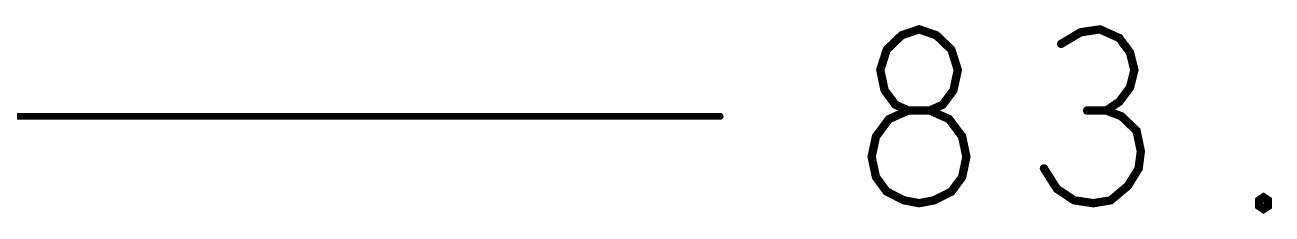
# Model space of a CAD drawing. Header units: millimetres. Extents: x 3362 to 3827, y -139 to 191.
# Drawn here: x 3541.88 to 3564.68, y 37.72 to 41.18 of the extents above; entities that cross this region are included whole.
import ezdxf

# ---------------------------------------------------------------- set-up
doc = ezdxf.new("R2010")
doc.units = ezdxf.units.MM
doc.header["$LTSCALE"] = 23.1
doc.layers.get('0').update_dxf_attribs({"linetype": 'CONTINUOUS'})

# ---------------------------------------------------------------- blocks, each defined once
blk = doc.blocks.new('PAD_R1')
at = {"const_width": 0.5}
blk.add_lwpolyline([(0.25, 0, 1), (-0.25, 0, 1)], format="xyb", close=True, dxfattribs=at)

msp = doc.modelspace()

# ---------------------------------------------------------------- linework, layer by layer
at = {"const_width": 0.152}
for points in [[(3558.223, 37.922), (3558.499, 37.975), (3558.814, 38.134), (3559.011, 38.398), (3559.089, 38.769), (3559.011, 39.139), (3558.774, 39.457), (3558.42, 39.615), (3558.026, 39.615), (3557.79, 39.721), (3557.593, 39.986), (3557.515, 40.356), (3557.633, 40.727), (3557.908, 40.991), (3558.223, 41.097), (3558.538, 40.991), (3558.814, 40.727), (3558.932, 40.356), (3558.853, 39.986), (3558.656, 39.721), (3558.42, 39.615), (3558.026, 39.615), (3557.672, 39.457), (3557.436, 39.139), (3557.357, 38.769), (3557.436, 38.398), (3557.633, 38.134), (3557.948, 37.975)], [(3564.522, 37.816), (3564.444, 37.869), (3564.444, 37.975), (3564.522, 38.028), (3564.601, 37.975), (3564.601, 37.869)]]:
    msp.add_lwpolyline(points, close=True, dxfattribs=at)
for points, const_width in [([(3561.648, 39.615), (3561.885, 39.774), (3562.081, 40.039), (3562.16, 40.356), (3562.081, 40.674), (3561.885, 40.938), (3561.53, 41.097), (3561.176, 41.044), (3560.822, 40.832)], 0.152), ([(3560.507, 38.557), (3560.743, 38.186), (3561.058, 37.975), (3561.412, 37.922), (3561.727, 37.975), (3562.042, 38.239), (3562.239, 38.557), (3562.278, 38.874), (3562.2, 39.245), (3561.924, 39.509), (3561.648, 39.615), (3561.294, 39.615)], 0.152), ([(3554.585, 39.509), (3529.351, 39.509)], 0.127)]:
    msp.add_lwpolyline(points, dxfattribs=dict(const_width=const_width))

# ---------------------------------------------------------------- block references
for p, xscale, yscale in [((3560.822, 40.832), 0.1524, 0.1524), ((3561.294, 39.615), 0.1524, 0.1524), ((3561.648, 39.615), 0.1524, 0.1524), ((3554.585, 39.509), 0.127, 0.127), ((3560.507, 38.557), 0.1524, 0.1524)]:
    msp.add_blockref('PAD_R1', p, dxfattribs=dict(xscale=xscale, yscale=yscale))

doc.saveas('drawing.dxf')
